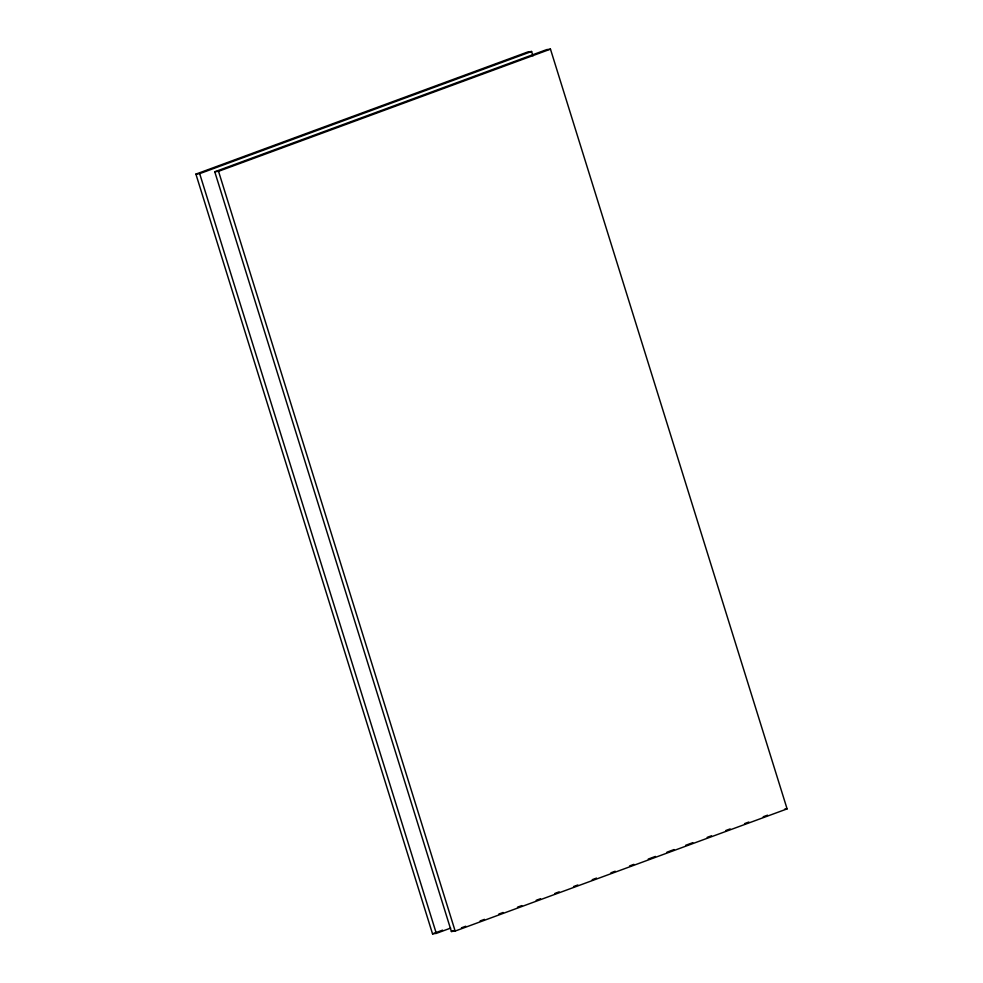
<?xml version="1.0" encoding="UTF-8"?>
<svg xmlns="http://www.w3.org/2000/svg" width="983" height="983" viewBox="0 0 983 983"><rect width="100%" height="100%" fill="white"/><g stroke="black" fill="none" stroke-linecap="round" stroke-linejoin="round"><path stroke-width="1.47" d="M450.669 928.099L436.305 933.383L432.532 933.85L195.9 174.114L527.834 51.939L531.606 51.485L532.97 55.871M195.9 174.114L199.672 173.647L531.606 51.485M214.761 171.779L546.695 49.617L550.468 49.15L787.1 808.886L455.166 931.061L451.394 931.515L214.761 171.779L218.533 171.312L550.468 49.15M432.532 933.85L442.583 930.151M451.394 931.515L454.269 930.459M461.457 927.817L465.758 926.232M480.134 920.948L484.447 919.363M498.811 914.067L503.124 912.482M517.488 907.198L521.801 905.601M536.177 900.317L540.49 898.732M554.854 893.449L559.167 891.851M573.531 886.568L577.844 884.983M592.221 879.699L596.521 878.102M610.898 872.818L615.211 871.233M629.575 865.949L633.888 864.352M648.252 859.068L655.44 856.426M666.941 852.2L674.117 849.545M685.618 845.319L692.806 842.677M707.17 837.381L711.483 835.796M725.847 830.512L730.16 828.927M744.536 823.631L748.849 822.046M763.213 816.762L767.526 815.177M784.594 809.206L787.1 808.886M218.533 171.312L455.166 931.061M199.672 173.647L436.305 933.383"/></g></svg>
